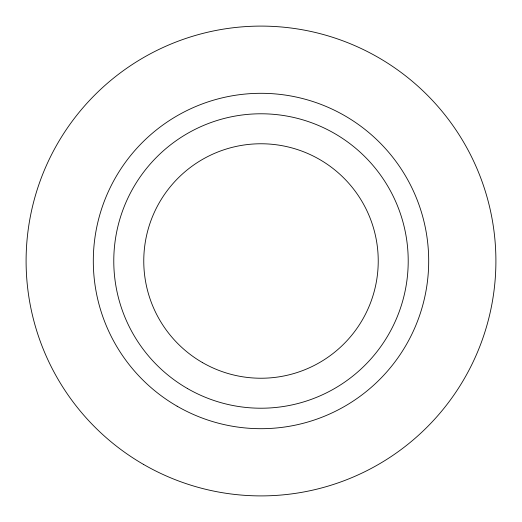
<?xml version="1.0" encoding="UTF-8"?>
<svg xmlns="http://www.w3.org/2000/svg" width="522" height="522" viewBox="0 0 522 522"><rect width="100%" height="100%" fill="white"/><g stroke="black" fill="none" stroke-linecap="round" stroke-linejoin="round"><path stroke-width="0.78" d="M143.55 464.43A234.9 234.9 0 0 0 495.9 261A234.9 234.9 0 0 0 143.55 57.57A234.9 234.9 0 0 0 143.55 464.43M177.154 406.227A167.692 167.692 0 0 0 428.692 261A167.692 167.692 0 0 0 177.154 115.773A167.692 167.692 0 0 0 177.154 406.227M187.391 388.492A147.211 147.211 0 0 0 408.211 261A147.211 147.211 0 0 0 187.391 133.508A147.211 147.211 0 0 0 187.391 388.492M202.386 362.529A117.235 117.235 0 0 0 378.235 261A117.235 117.235 0 0 0 202.386 159.471A117.235 117.235 0 0 0 202.386 362.529"/></g></svg>
